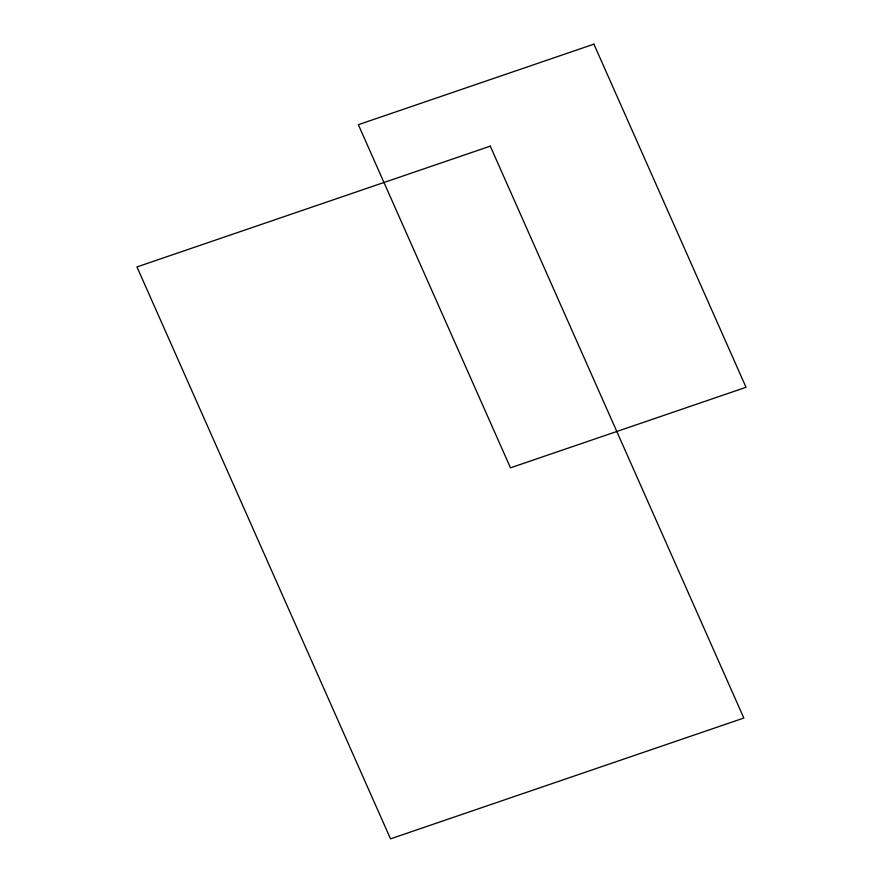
<?xml version="1.0" encoding="UTF-8"?>
<svg xmlns="http://www.w3.org/2000/svg" width="883" height="883" viewBox="0 0 883 883"><rect width="100%" height="100%" fill="white"/><g stroke="black" fill="none" stroke-linecap="round" stroke-linejoin="round"><path stroke-width="1.32" d="M593.906 44.15L358.355 124.691L510.484 467.835L746.036 387.295L593.906 44.15M490.286 146.137L136.964 266.942L390.518 838.85L743.839 718.045L490.286 146.137"/></g></svg>
